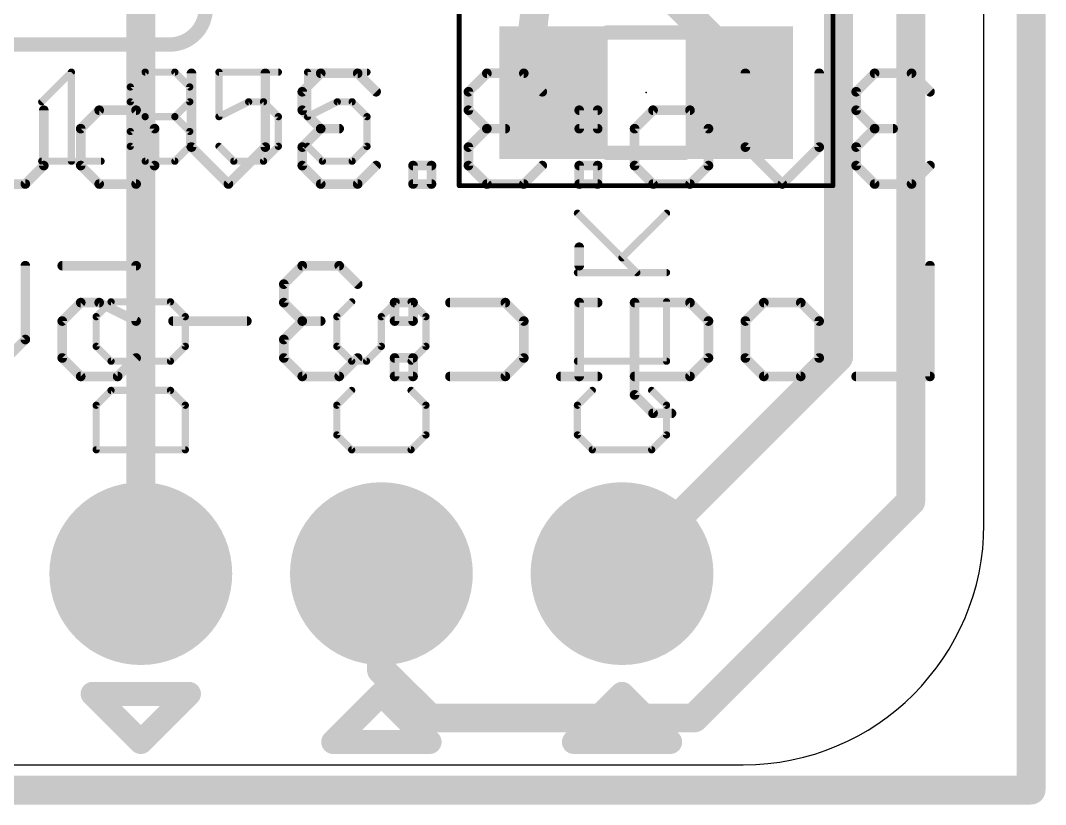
# Model space of a CAD drawing. Extents: x -0.4 to 21, y -0.4 to 20.5.
# Drawn here: x 10.16 to 20.98, y -0.41 to 7.87 of the extents above; entities that cross this region are included whole.
import ezdxf

# ---------------------------------------------------------------- set-up
doc = ezdxf.new("R2010")
doc.units = 0
for name, color, linetype in [('1', 12, 'CONTINUOUS'), ('17', 110, 'CONTINUOUS'), ('20', 53, 'CONTINUOUS'), ('21', 40, 'CONTINUOUS'), ('22', 6, 'CONTINUOUS'), ('23', 53, 'CONTINUOUS'), ('39', 12, 'CONTINUOUS'), ('51', 253, 'CONTINUOUS')]:
    doc.layers.add(name, color=color, linetype=linetype)

# ---------------------------------------------------------------- blocks, each defined once
blk = doc.blocks.new('RECT')
blk.add_solid([(-0.5, -0.5), (0.5, -0.5), (-0.5, 0.5), (0.5, 0.5)])
blk = doc.blocks.new('ROUNDP')
at = {"const_width": 0.5}
blk.add_lwpolyline([(0, -0.25, 1), (0, 0.25, 1), (0, -0.25)], format="xyb", dxfattribs=at)

msp = doc.modelspace()

# ---------------------------------------------------------------- linework, layer by layer
at = {"layer": '1', "const_width": 0.3048}
for points in [[(20.828, -0.254), (20.828, 20.32)], [(19.558, 2.794), (19.558, 11.176)], [(11.43, 2.032), (11.43, 9.906)], [(18.796, 4.318), (18.796, 9.144)], [(15.494, 7.112), (15.621, 8.255)], [(17.018, 8.128), (17.78, 7.366)], [(17.78, 7.366), (17.764, 7.112)], [(15.764, 7.112), (15.494, 7.112)], [(16.51, 2.032), (18.796, 4.318)], [(17.272, 0.508), (19.558, 2.794)], [(13.97, 2.032), (13.97, 1.016)], [(13.97, 1.016), (14.478, 0.508)], [(14.478, 0.508), (17.272, 0.508)], [(-0.254, -0.254), (20.828, -0.254)]]:
    msp.add_lwpolyline(points, dxfattribs=at)
at = {"layer": '1', "const_width": 0.1524}
for points in [[(17.856, 7.3612, 1), (17.704, 7.3708)], [(17.7261, 7.3121, 1), (17.8339, 7.4199)], [(15.494, 7.1882, 1), (15.494, 7.0358)], [(15.764, 7.0358, 1), (15.764, 7.1882)], [(15.4183, 7.1204, 1), (15.5697, 7.1036)], [(17.688, 7.1168, 1), (17.84, 7.1072)], [(18.8499, 4.2641, 1), (18.7421, 4.3719)], [(18.7198, 4.318, 1), (18.8722, 4.318)], [(19.6119, 2.7401, 1), (19.5041, 2.8479)], [(19.4818, 2.794, 1), (19.6342, 2.794)], [(14.0462, 2.032, 1), (13.8938, 2.032)], [(11.3538, 2.032, 1), (11.5062, 2.032)], [(16.4561, 2.0859, 1), (16.5639, 1.9781)], [(14.0239, 1.0699, 1), (13.9161, 0.9621)], [(13.8938, 1.016, 1), (14.0462, 1.016)], [(14.478, 0.5842, 1), (14.478, 0.4318)], [(17.272, 0.4318, 1), (17.272, 0.5842)], [(14.4241, 0.4541, 1), (14.5319, 0.5619)], [(17.2181, 0.5619, 1), (17.3259, 0.4541)], [(20.828, -0.3302, 1), (20.828, -0.1778)], [(20.7518, -0.254, 1), (20.9042, -0.254)]]:
    msp.add_lwpolyline(points, format="xyb", dxfattribs=at)
at = {"layer": '20'}
for p, q in [((20.3304, 2.5526), (20.3304, 17.7928)), ((2.545, 0.0126), (17.7904, 0.0126))]:
    msp.add_line(p, q, dxfattribs=at)
msp.add_arc((17.7904, 2.5526), 2.54, 270, 0, dxfattribs=at)
at = {"layer": '21'}
for points, const_width in [([(11.7348, 7.62, 0.4142), (12.1158, 8.001)], 0.1524), ([(11.7348, 7.6581, 1), (11.7348, 7.5819)], 0.0762), ([(11.7348, 7.5819, 1), (11.7348, 7.6581)], 0.0762), ([(10.7168, 7.3287, 1), (10.6787, 7.3287)], 0.0381), ([(10.7112, 7.3152, 1), (10.6842, 7.3422)], 0.0381), ([(11.4765, 7.3478, 1), (11.4765, 7.3097)], 0.0381), ([(11.4899, 7.3152, 1), (11.463, 7.3422)], 0.0381), ([(11.8035, 7.3422, 1), (11.7765, 7.3152)], 0.0381), ([(11.79, 7.3097, 1), (11.79, 7.3478)], 0.0381), ([(12.2552, 7.3478, 1), (12.2552, 7.3097)], 0.0381), ([(12.2743, 7.3287, 1), (12.2362, 7.3287)], 0.0381), ([(12.8823, 7.3097, 1), (12.8823, 7.3478)], 0.0381), ([(13.1907, 7.3478, 1), (13.1907, 7.3097)], 0.0381), ([(13.2098, 7.3287, 1), (13.1717, 7.3287)], 0.0381), ([(13.8178, 7.3097, 1), (13.8178, 7.3478)], 0.0381), ([(11.3387, 7.1719, 1), (11.3006, 7.1719)], 0.0381), ([(11.3062, 7.1854, 1), (11.3332, 7.1585)], 0.0381), ([(11.9658, 7.1719, 1), (11.9277, 7.1719)], 0.0381), ([(11.9333, 7.1585, 1), (11.9602, 7.1854)], 0.0381), ([(10.3707, 7.0286, 1), (10.3976, 7.0017)], 0.0381), ([(11.3006, 7.0152, 1), (11.3387, 7.0152)], 0.0381), ([(11.3332, 7.0286, 1), (11.3062, 7.0017)], 0.0381), ([(11.9277, 7.0152, 1), (11.9658, 7.0152)], 0.0381), ([(11.9602, 7.0017, 1), (11.9333, 7.0286)], 0.0381), ([(12.5687, 7.0342, 1), (12.5687, 6.9961)], 0.0381), ([(12.5773, 6.9981, 1), (12.5602, 7.0322)], 0.0381), ([(12.739, 7.0286, 1), (12.712, 7.0017)], 0.0381), ([(12.7255, 6.9961, 1), (12.7255, 7.0342)], 0.0381), ([(13.5043, 7.0342, 1), (13.5043, 6.9961)], 0.0381), ([(13.5128, 6.9981, 1), (13.4957, 7.0322)], 0.0381), ([(13.6745, 7.0286, 1), (13.6476, 7.0017)], 0.0381), ([(13.661, 6.9961, 1), (13.661, 7.0342)], 0.0381), ([(11.4765, 6.8775, 1), (11.4765, 6.8394)], 0.0381), ([(11.4899, 6.8449, 1), (11.463, 6.8719)], 0.0381), ([(11.463, 6.8449, 1), (11.4899, 6.8719)], 0.0381), ([(11.8035, 6.8719, 1), (11.7765, 6.8449)], 0.0381), ([(11.7765, 6.8719, 1), (11.8035, 6.8449)], 0.0381), ([(11.79, 6.8394, 1), (11.79, 6.8775)], 0.0381), ([(12.2467, 6.8754, 1), (12.2637, 6.8414)], 0.0381), ([(12.2362, 6.8584, 1), (12.2743, 6.8584)], 0.0381), ([(12.9013, 6.8584, 1), (12.8632, 6.8584)], 0.0381), ([(12.8688, 6.8449, 1), (12.8958, 6.8719)], 0.0381), ([(13.1717, 6.8584, 1), (13.2098, 6.8584)], 0.0381), ([(13.1822, 6.8754, 1), (13.1993, 6.8414)], 0.0381), ([(13.8369, 6.8584, 1), (13.7988, 6.8584)], 0.0381), ([(13.8043, 6.8449, 1), (13.8313, 6.8719)], 0.0381), ([(11.3387, 6.7016, 1), (11.3006, 6.7016)], 0.0381), ([(11.3062, 6.7151, 1), (11.3332, 6.6882)], 0.0381), ([(11.9658, 6.7016, 1), (11.9277, 6.7016)], 0.0381), ([(11.9333, 6.6882, 1), (11.9602, 6.7151)], 0.0381), ([(11.3006, 6.5449, 1), (11.3387, 6.5449)], 0.0381), ([(11.3332, 6.5583, 1), (11.3062, 6.5314)], 0.0381), ([(11.9277, 6.5449, 1), (11.9658, 6.5449)], 0.0381), ([(11.9602, 6.5314, 1), (11.9333, 6.5583)], 0.0381), ([(12.2687, 6.5583, 1), (12.2417, 6.5314)], 0.0381), ([(12.8632, 6.5449, 1), (12.9013, 6.5449)], 0.0381), ([(12.8958, 6.5314, 1), (12.8688, 6.5583)], 0.0381), ([(13.2042, 6.5583, 1), (13.1773, 6.5314)], 0.0381), ([(13.7988, 6.5449, 1), (13.8369, 6.5449)], 0.0381), ([(13.8313, 6.5314, 1), (13.8043, 6.5583)], 0.0381), ([(10.3842, 6.4072, 1), (10.3842, 6.3691)], 0.0381), ([(10.6787, 6.3881, 1), (10.7168, 6.3881)], 0.0381), ([(11.0112, 6.3691, 1), (11.0112, 6.4072)], 0.0381), ([(11.4765, 6.4072, 1), (11.4765, 6.3691)], 0.0381), ([(11.463, 6.3746, 1), (11.4899, 6.4016)], 0.0381), ([(11.7765, 6.4016, 1), (11.8035, 6.3746)], 0.0381), ([(11.79, 6.3691, 1), (11.79, 6.4072)], 0.0381), ([(12.412, 6.4072, 1), (12.412, 6.3691)], 0.0381), ([(12.3985, 6.3746, 1), (12.4254, 6.4016)], 0.0381), ([(12.712, 6.4016, 1), (12.739, 6.3746)], 0.0381), ([(12.7255, 6.3691, 1), (12.7255, 6.4072)], 0.0381), ([(13.3475, 6.4072, 1), (13.3475, 6.3691)], 0.0381), ([(13.334, 6.3746, 1), (13.361, 6.4016)], 0.0381), ([(13.6476, 6.4016, 1), (13.6745, 6.3746)], 0.0381), ([(13.661, 6.3691, 1), (13.661, 6.4072)], 0.0381), ([(16.0528, 5.8517, 1), (16.0258, 5.8247)], 0.0381), ([(16.9934, 5.8247, 1), (16.9664, 5.8517)], 0.0381), ([(16.4961, 5.3814, 1), (16.5231, 5.3544)], 0.0381), ([(16.0393, 5.2302, 1), (16.0393, 5.1921)], 0.0381), ([(16.6529, 5.1977, 1), (16.6798, 5.2246)], 0.0381), ([(16.9799, 5.1921, 1), (16.9799, 5.2302)], 0.0381), ([(11.1161, 4.9217, 1), (11.1161, 4.8836)], 0.0381), ([(11.1295, 4.8892, 1), (11.1026, 4.9162)], 0.0381), ([(11.7566, 4.9162, 1), (11.7297, 4.8892)], 0.0381), ([(11.7431, 4.8836, 1), (11.7431, 4.9217)], 0.0381), ([(13.6695, 4.8892, 1), (13.6426, 4.9162)], 0.0381), ([(14.1264, 4.9217, 1), (14.1264, 4.8836)], 0.0381), ([(14.1398, 4.8892, 1), (14.1129, 4.9162)], 0.0381), ([(14.2966, 4.9162, 1), (14.2697, 4.8892)], 0.0381), ([(14.2831, 4.8836, 1), (14.2831, 4.9217)], 0.0381), ([(16.999, 4.9027, 1), (16.9609, 4.9027)], 0.0381), ([(10.9783, 4.7459, 1), (10.9402, 4.7459)], 0.0381), ([(10.9458, 4.7594, 1), (10.9728, 4.7324)], 0.0381), ([(11.919, 4.7459, 1), (11.8809, 4.7459)], 0.0381), ([(11.8864, 4.7324, 1), (11.9134, 4.7594)], 0.0381), ([(13.5183, 4.7459, 1), (13.4802, 4.7459)], 0.0381), ([(13.4858, 4.7594, 1), (13.5128, 4.7324)], 0.0381), ([(13.9886, 4.7459, 1), (13.9505, 4.7459)], 0.0381), ([(13.9561, 4.7594, 1), (13.9831, 4.7324)], 0.0381), ([(14.459, 4.7459, 1), (14.4209, 4.7459)], 0.0381), ([(14.4264, 4.7324, 1), (14.4534, 4.7594)], 0.0381), ([(10.9728, 4.4459, 1), (10.9458, 4.4189)], 0.0381), ([(10.9402, 4.4324, 1), (10.9783, 4.4324)], 0.0381), ([(11.8809, 4.4324, 1), (11.919, 4.4324)], 0.0381), ([(11.9134, 4.4189, 1), (11.8864, 4.4459)], 0.0381), ([(13.4802, 4.4324, 1), (13.5183, 4.4324)], 0.0381), ([(13.5128, 4.4459, 1), (13.4858, 4.4189)], 0.0381), ([(13.9505, 4.4324, 1), (13.9886, 4.4324)], 0.0381), ([(13.9831, 4.4189, 1), (13.9561, 4.4459)], 0.0381), ([(14.4209, 4.4324, 1), (14.459, 4.4324)], 0.0381), ([(14.4534, 4.4189, 1), (14.4264, 4.4459)], 0.0381), ([(11.1161, 4.2947, 1), (11.1161, 4.2566)], 0.0381), ([(11.1026, 4.2621, 1), (11.1295, 4.2891)], 0.0381), ([(11.7297, 4.2891, 1), (11.7566, 4.2621)], 0.0381), ([(11.7431, 4.2566, 1), (11.7431, 4.2947)], 0.0381), ([(13.6561, 4.2947, 1), (13.6561, 4.2566)], 0.0381), ([(13.6426, 4.2621, 1), (13.6695, 4.2891)], 0.0381), ([(13.7994, 4.2891, 1), (13.8263, 4.2621)], 0.0381), ([(13.8128, 4.2566, 1), (13.8128, 4.2947)], 0.0381), ([(14.2697, 4.2891, 1), (14.2966, 4.2621)], 0.0381), ([(16.0393, 4.2947, 1), (16.0393, 4.2566)], 0.0381), ([(16.9609, 4.2756, 1), (16.999, 4.2756)], 0.0381), ([(16.9799, 4.2566, 1), (16.9799, 4.2947)], 0.0381), ([(11.1161, 3.9862, 1), (11.1161, 3.9481)], 0.0381), ([(11.1295, 3.9537, 1), (11.1026, 3.9806)], 0.0381), ([(11.7566, 3.9806, 1), (11.7297, 3.9537)], 0.0381), ([(11.7431, 3.9481, 1), (11.7431, 3.9862)], 0.0381), ([(13.6695, 3.9537, 1), (13.6426, 3.9806)], 0.0381), ([(14.2966, 3.9806, 1), (14.2697, 3.9537)], 0.0381), ([(16.2095, 3.9537, 1), (16.1826, 3.9806)], 0.0381), ([(16.8366, 3.9806, 1), (16.8097, 3.9537)], 0.0381), ([(10.9783, 3.8104, 1), (10.9402, 3.8104)], 0.0381), ([(10.9458, 3.8239, 1), (10.9728, 3.7969)], 0.0381), ([(11.919, 3.8104, 1), (11.8809, 3.8104)], 0.0381), ([(11.8864, 3.7969, 1), (11.9134, 3.8239)], 0.0381), ([(13.5183, 3.8104, 1), (13.4802, 3.8104)], 0.0381), ([(13.4858, 3.8239, 1), (13.5128, 3.7969)], 0.0381), ([(14.459, 3.8104, 1), (14.4209, 3.8104)], 0.0381), ([(14.4264, 3.7969, 1), (14.4534, 3.8239)], 0.0381), ([(16.0583, 3.8104, 1), (16.0202, 3.8104)], 0.0381), ([(16.0258, 3.8239, 1), (16.0528, 3.7969)], 0.0381), ([(16.999, 3.8104, 1), (16.9609, 3.8104)], 0.0381), ([(16.9664, 3.7969, 1), (16.9934, 3.8239)], 0.0381), ([(13.4802, 3.4969, 1), (13.5183, 3.4969)], 0.0381), ([(13.5128, 3.5103, 1), (13.4858, 3.4834)], 0.0381), ([(14.4209, 3.4969, 1), (14.459, 3.4969)], 0.0381), ([(14.4534, 3.4834, 1), (14.4264, 3.5103)], 0.0381), ([(16.0202, 3.4969, 1), (16.0583, 3.4969)], 0.0381), ([(16.0528, 3.5103, 1), (16.0258, 3.4834)], 0.0381), ([(16.9609, 3.4969, 1), (16.999, 3.4969)], 0.0381), ([(16.9934, 3.4834, 1), (16.9664, 3.5103)], 0.0381), ([(10.9593, 3.3592, 1), (10.9593, 3.3211)], 0.0381), ([(10.9402, 3.3401, 1), (10.9783, 3.3401)], 0.0381), ([(11.8809, 3.3401, 1), (11.919, 3.3401)], 0.0381), ([(11.8999, 3.3211, 1), (11.8999, 3.3592)], 0.0381), ([(13.6561, 3.3592, 1), (13.6561, 3.3211)], 0.0381), ([(13.6426, 3.3266, 1), (13.6695, 3.3536)], 0.0381), ([(14.2697, 3.3536, 1), (14.2966, 3.3266)], 0.0381), ([(14.2831, 3.3211, 1), (14.2831, 3.3592)], 0.0381), ([(16.1961, 3.3592, 1), (16.1961, 3.3211)], 0.0381), ([(16.1826, 3.3266, 1), (16.2095, 3.3536)], 0.0381), ([(16.8097, 3.3536, 1), (16.8366, 3.3266)], 0.0381), ([(16.8231, 3.3211, 1), (16.8231, 3.3592)], 0.0381), ([(10.9669, 0.8069, 1), (10.8771, 0.7171)], 0.127), ([(10.922, 0.8255, 1), (10.922, 0.6985)], 0.127), ([(11.9829, 0.7171, 1), (11.8931, 0.8069)], 0.127), ([(11.938, 0.6985, 1), (11.938, 0.8255)], 0.127), ([(14.0149, 0.8069, 1), (13.9251, 0.7171)], 0.127), ([(14.0149, 0.7171, 1), (13.9251, 0.8069)], 0.127), ([(16.5549, 0.8069, 1), (16.4651, 0.7171)], 0.127), ([(16.5549, 0.7171, 1), (16.4651, 0.8069)], 0.127), ([(11.3851, 0.2989, 1), (11.4749, 0.2091)], 0.127), ([(11.3851, 0.2091, 1), (11.4749, 0.2989)], 0.127), ([(13.462, 0.3175, 1), (13.462, 0.1905)], 0.127), ([(13.4171, 0.2989, 1), (13.5069, 0.2091)], 0.127), ([(14.4331, 0.2091, 1), (14.5229, 0.2989)], 0.127), ([(14.478, 0.1905, 1), (14.478, 0.3175)], 0.127), ([(16.002, 0.3175, 1), (16.002, 0.1905)], 0.127), ([(15.9571, 0.2989, 1), (16.0469, 0.2091)], 0.127), ([(16.9731, 0.2091, 1), (17.0629, 0.2989)], 0.127), ([(17.018, 0.1905, 1), (17.018, 0.3175)], 0.127)]:
    msp.add_lwpolyline(points, format="xyb", dxfattribs=dict(at, const_width=const_width))
for points, const_width in [([(8.5852, 7.62), (11.7348, 7.62)], 0.1524), ([(10.3842, 7.0152), (10.6977, 7.3287)], 0.0762), ([(10.6977, 7.3287), (10.6977, 6.3881)], 0.0762), ([(11.3197, 7.1719), (11.4765, 7.3287)], 0.0762), ([(11.4765, 7.3287), (11.79, 7.3287)], 0.0762), ([(11.79, 7.3287), (11.9468, 7.1719)], 0.0762), ([(12.8823, 7.3287), (12.2552, 7.3287)], 0.0762), ([(12.2552, 7.3287), (12.2552, 6.8584)], 0.0762), ([(13.8178, 7.3287), (13.1907, 7.3287)], 0.0762), ([(13.1907, 7.3287), (13.1907, 6.8584)], 0.0762), ([(11.3197, 7.0152), (11.3197, 7.1719)], 0.0762), ([(11.9468, 7.1719), (11.9468, 7.0152)], 0.0762), ([(11.4765, 6.8584), (11.3197, 7.0152)], 0.0762), ([(11.9468, 7.0152), (11.79, 6.8584)], 0.0762), ([(12.2552, 6.8584), (12.5687, 7.0152)], 0.0762), ([(12.5687, 7.0152), (12.7255, 7.0152)], 0.0762), ([(12.7255, 7.0152), (12.8823, 6.8584)], 0.0762), ([(13.1907, 6.8584), (13.5043, 7.0152)], 0.0762), ([(13.5043, 7.0152), (13.661, 7.0152)], 0.0762), ([(13.661, 7.0152), (13.8178, 6.8584)], 0.0762), ([(11.3197, 6.7016), (11.4765, 6.8584)], 0.0762), ([(11.4765, 6.8584), (11.79, 6.8584)], 0.0762), ([(11.79, 6.8584), (11.9468, 6.7016)], 0.0762), ([(12.8823, 6.8584), (12.8823, 6.5449)], 0.0762), ([(13.8178, 6.8584), (13.8178, 6.5449)], 0.0762), ([(11.3197, 6.5449), (11.3197, 6.7016)], 0.0762), ([(11.9468, 6.7016), (11.9468, 6.5449)], 0.0762), ([(11.4765, 6.3881), (11.3197, 6.5449)], 0.0762), ([(11.9468, 6.5449), (11.79, 6.3881)], 0.0762), ([(12.412, 6.3881), (12.2552, 6.5449)], 0.0762), ([(12.8823, 6.5449), (12.7255, 6.3881)], 0.0762), ([(13.3475, 6.3881), (13.1907, 6.5449)], 0.0762), ([(13.8178, 6.5449), (13.661, 6.3881)], 0.0762), ([(10.3842, 6.3881), (11.0112, 6.3881)], 0.0762), ([(11.79, 6.3881), (11.4765, 6.3881)], 0.0762), ([(12.7255, 6.3881), (12.412, 6.3881)], 0.0762), ([(13.661, 6.3881), (13.3475, 6.3881)], 0.0762), ([(16.6664, 5.2111), (16.0393, 5.8382)], 0.0762), ([(16.5096, 5.3679), (16.9799, 5.8382)], 0.0762), ([(16.0393, 5.2111), (16.9799, 5.2111)], 0.0762), ([(11.1161, 4.9027), (10.9593, 4.7459)], 0.0762), ([(11.7431, 4.9027), (11.1161, 4.9027)], 0.0762), ([(11.8999, 4.7459), (11.7431, 4.9027)], 0.0762), ([(13.6561, 4.9027), (13.4993, 4.7459)], 0.0762), ([(13.9696, 4.7459), (14.1264, 4.9027)], 0.0762), ([(14.1264, 4.9027), (14.2831, 4.9027)], 0.0762), ([(14.2831, 4.9027), (14.4399, 4.7459)], 0.0762), ([(16.9799, 4.2756), (16.9799, 4.9027)], 0.0762), ([(10.9593, 4.7459), (10.9593, 4.4324)], 0.0762), ([(11.8999, 4.4324), (11.8999, 4.7459)], 0.0762), ([(13.4993, 4.7459), (13.4993, 4.4324)], 0.0762), ([(13.9696, 4.4324), (13.9696, 4.7459)], 0.0762), ([(14.4399, 4.7459), (14.4399, 4.4324)], 0.0762), ([(10.9593, 4.4324), (11.1161, 4.2756)], 0.0762), ([(11.7431, 4.2756), (11.8999, 4.4324)], 0.0762), ([(13.4993, 4.4324), (13.6561, 4.2756)], 0.0762), ([(13.8128, 4.2756), (13.9696, 4.4324)], 0.0762), ([(14.4399, 4.4324), (14.2831, 4.2756)], 0.0762), ([(11.1161, 4.2756), (11.7431, 4.2756)], 0.0762), ([(13.6561, 4.2756), (13.8128, 4.2756)], 0.0762), ([(16.0393, 4.2756), (16.9799, 4.2756)], 0.0762), ([(11.1161, 3.9672), (10.9593, 3.8104)], 0.0762), ([(11.7431, 3.9672), (11.1161, 3.9672)], 0.0762), ([(11.8999, 3.8104), (11.7431, 3.9672)], 0.0762), ([(13.6561, 3.9672), (13.4993, 3.8104)], 0.0762), ([(14.4399, 3.8104), (14.2831, 3.9672)], 0.0762), ([(16.1961, 3.9672), (16.0393, 3.8104)], 0.0762), ([(16.9799, 3.8104), (16.8231, 3.9672)], 0.0762), ([(10.9593, 3.8104), (10.9593, 3.3401)], 0.0762), ([(11.8999, 3.3401), (11.8999, 3.8104)], 0.0762), ([(13.4993, 3.8104), (13.4993, 3.4969)], 0.0762), ([(14.4399, 3.4969), (14.4399, 3.8104)], 0.0762), ([(16.0393, 3.8104), (16.0393, 3.4969)], 0.0762), ([(16.9799, 3.4969), (16.9799, 3.8104)], 0.0762), ([(13.4993, 3.4969), (13.6561, 3.3401)], 0.0762), ([(14.2831, 3.3401), (14.4399, 3.4969)], 0.0762), ([(16.0393, 3.4969), (16.1961, 3.3401)], 0.0762), ([(16.8231, 3.3401), (16.9799, 3.4969)], 0.0762), ([(10.9593, 3.3401), (11.8999, 3.3401)], 0.0762), ([(13.6561, 3.3401), (14.2831, 3.3401)], 0.0762), ([(16.1961, 3.3401), (16.8231, 3.3401)], 0.0762), ([(10.922, 0.762), (11.43, 0.254)], 0.254), ([(11.938, 0.762), (10.922, 0.762)], 0.254), ([(11.43, 0.254), (11.938, 0.762)], 0.254), ([(13.97, 0.762), (13.462, 0.254)], 0.254), ([(14.478, 0.254), (13.97, 0.762)], 0.254), ([(16.51, 0.762), (16.002, 0.254)], 0.254), ([(17.018, 0.254), (16.51, 0.762)], 0.254), ([(13.462, 0.254), (14.478, 0.254)], 0.254), ([(16.002, 0.254), (17.018, 0.254)], 0.254)]:
    msp.add_lwpolyline(points, dxfattribs=dict(at, const_width=const_width))
at = {"layer": '22', "const_width": 0.1016}
for points in [[(11.9652, 6.5366), (11.9652, 7.3162)], [(12.7448, 7.3162), (12.7448, 6.5366)], [(13.3295, 7.3162), (13.1346, 7.1213)], [(13.7193, 7.3162), (13.3295, 7.3162)], [(13.9142, 7.1213), (13.7193, 7.3162)], [(15.0836, 7.3162), (14.8887, 7.1213)], [(15.4734, 7.3162), (15.0836, 7.3162)], [(15.6683, 7.1213), (15.4734, 7.3162)], [(17.8122, 6.5366), (17.8122, 7.3162)], [(18.5918, 7.3162), (18.5918, 6.5366)], [(19.1765, 7.3162), (18.9816, 7.1213)], [(19.5663, 7.3162), (19.1765, 7.3162)], [(19.7612, 7.1213), (19.5663, 7.3162)], [(13.1346, 7.1213), (13.1346, 6.9264)], [(14.8887, 7.1213), (14.8887, 6.9264)], [(18.9816, 7.1213), (18.9816, 6.9264)], [(10.406, 6.9264), (10.406, 6.3417)], [(10.7958, 6.7315), (10.9907, 6.9264)], [(10.9907, 6.9264), (11.3805, 6.9264)], [(11.3805, 6.9264), (11.5754, 6.7315)], [(13.1346, 6.9264), (13.3295, 6.7315)], [(14.8887, 6.9264), (15.0836, 6.7315)], [(16.253, 6.9264), (16.0581, 6.9264)], [(16.0581, 6.9264), (16.0581, 6.7315)], [(16.253, 6.7315), (16.253, 6.9264)], [(16.6428, 6.7315), (16.8377, 6.9264)], [(16.8377, 6.9264), (17.2275, 6.9264)], [(17.2275, 6.9264), (17.4224, 6.7315)], [(18.9816, 6.9264), (19.1765, 6.7315)], [(10.7958, 6.3417), (10.7958, 6.7315)], [(11.5754, 6.7315), (11.5754, 6.3417)], [(13.3295, 6.7315), (13.1346, 6.5366)], [(13.3295, 6.7315), (13.5244, 6.7315)], [(15.0836, 6.7315), (14.8887, 6.5366)], [(15.0836, 6.7315), (15.2785, 6.7315)], [(16.0581, 6.7315), (16.253, 6.7315)], [(16.6428, 6.3417), (16.6428, 6.7315)], [(17.4224, 6.7315), (17.4224, 6.3417)], [(19.1765, 6.7315), (18.9816, 6.5366)], [(19.1765, 6.7315), (19.3714, 6.7315)], [(12.355, 6.1468), (11.9652, 6.5366)], [(12.7448, 6.5366), (12.355, 6.1468)], [(13.1346, 6.5366), (13.1346, 6.3417)], [(14.8887, 6.5366), (14.8887, 6.3417)], [(18.202, 6.1468), (17.8122, 6.5366)], [(18.5918, 6.5366), (18.202, 6.1468)], [(18.9816, 6.5366), (18.9816, 6.3417)], [(10.406, 6.3417), (10.2111, 6.1468)], [(10.9907, 6.1468), (10.7958, 6.3417)], [(11.5754, 6.3417), (11.3805, 6.1468)], [(13.1346, 6.3417), (13.3295, 6.1468)], [(13.7193, 6.1468), (13.9142, 6.3417)], [(14.4989, 6.3417), (14.304, 6.3417)], [(14.304, 6.3417), (14.304, 6.1468)], [(14.4989, 6.1468), (14.4989, 6.3417)], [(14.8887, 6.3417), (15.0836, 6.1468)], [(15.4734, 6.1468), (15.6683, 6.3417)], [(16.253, 6.3417), (16.0581, 6.3417)], [(16.0581, 6.3417), (16.0581, 6.1468)], [(16.253, 6.1468), (16.253, 6.3417)], [(16.8377, 6.1468), (16.6428, 6.3417)], [(17.4224, 6.3417), (17.2275, 6.1468)], [(18.9816, 6.3417), (19.1765, 6.1468)], [(19.5663, 6.1468), (19.7612, 6.3417)], [(10.2111, 6.1468), (9.6264, 6.1468)], [(11.3805, 6.1468), (10.9907, 6.1468)], [(13.3295, 6.1468), (13.7193, 6.1468)], [(14.304, 6.1468), (14.4989, 6.1468)], [(15.0836, 6.1468), (15.4734, 6.1468)], [(16.0581, 6.1468), (16.253, 6.1468)], [(17.2275, 6.1468), (16.8377, 6.1468)], [(19.1765, 6.1468), (19.5663, 6.1468)], [(16.0581, 5.4791), (16.0581, 5.2842)], [(10.2111, 5.2842), (10.2111, 4.5046)], [(10.6009, 5.2842), (11.3805, 5.2842)], [(11.3805, 5.2842), (11.3805, 4.6995)], [(13.1346, 5.2842), (12.9397, 5.0893)], [(13.5244, 5.2842), (13.1346, 5.2842)], [(13.7193, 5.0893), (13.5244, 5.2842)], [(19.7612, 5.2842), (19.7612, 4.1148)], [(12.9397, 5.0893), (12.9397, 4.8944)], [(10.7958, 4.8944), (10.6009, 4.6995)], [(10.9907, 4.8944), (10.7958, 4.8944)], [(11.3805, 4.6995), (10.9907, 4.8944)], [(12.9397, 4.8944), (13.1346, 4.6995)], [(14.304, 4.8944), (14.1091, 4.8944)], [(14.1091, 4.8944), (14.1091, 4.6995)], [(14.304, 4.6995), (14.304, 4.8944)], [(14.6938, 4.8944), (15.2785, 4.8944)], [(15.2785, 4.8944), (15.4734, 4.6995)], [(16.253, 4.8944), (16.0581, 4.8944)], [(16.0581, 4.8944), (16.0581, 4.1148)], [(16.6428, 3.9199), (16.6428, 4.8944)], [(16.6428, 4.8944), (17.2275, 4.8944)], [(17.2275, 4.8944), (17.4224, 4.6995)], [(17.8122, 4.6995), (18.0071, 4.8944)], [(18.0071, 4.8944), (18.3969, 4.8944)], [(18.3969, 4.8944), (18.5918, 4.6995)], [(10.6009, 4.6995), (10.6009, 4.3097)], [(12.5499, 4.6995), (11.7703, 4.6995)], [(13.1346, 4.6995), (12.9397, 4.5046)], [(13.1346, 4.6995), (13.3295, 4.6995)], [(14.1091, 4.6995), (14.304, 4.6995)], [(15.4734, 4.6995), (15.4734, 4.3097)], [(17.4224, 4.6995), (17.4224, 4.3097)], [(17.8122, 4.3097), (17.8122, 4.6995)], [(18.5918, 4.6995), (18.5918, 4.3097)], [(10.2111, 4.5046), (9.8213, 4.1148)], [(12.9397, 4.5046), (12.9397, 4.3097)], [(10.6009, 4.3097), (10.7958, 4.1148)], [(11.1856, 4.1148), (11.3805, 4.3097)], [(12.9397, 4.3097), (13.1346, 4.1148)], [(13.5244, 4.1148), (13.7193, 4.3097)], [(14.304, 4.3097), (14.1091, 4.3097)], [(14.1091, 4.3097), (14.1091, 4.1148)], [(14.304, 4.1148), (14.304, 4.3097)], [(15.4734, 4.3097), (15.2785, 4.1148)], [(17.4224, 4.3097), (17.2275, 4.1148)], [(18.0071, 4.1148), (17.8122, 4.3097)], [(18.5918, 4.3097), (18.3969, 4.1148)], [(10.7958, 4.1148), (11.1856, 4.1148)], [(13.1346, 4.1148), (13.5244, 4.1148)], [(14.1091, 4.1148), (14.304, 4.1148)], [(15.2785, 4.1148), (14.6938, 4.1148)], [(16.253, 4.1148), (15.8632, 4.1148)], [(17.2275, 4.1148), (16.6428, 4.1148)], [(18.3969, 4.1148), (18.0071, 4.1148)], [(19.7612, 4.1148), (18.9816, 4.1148)], [(16.8377, 3.725), (16.6428, 3.9199)], [(17.0326, 3.725), (16.8377, 3.725)]]:
    msp.add_lwpolyline(points, dxfattribs=at)
at = {"layer": '22', "const_width": 0.0508}
for points in [[(11.9906, 7.3162, 1), (11.9398, 7.3162)], [(12.7702, 7.3162, 1), (12.7194, 7.3162)], [(13.3295, 7.3416, 1), (13.3295, 7.2908)], [(13.3475, 7.2982, 1), (13.3116, 7.3342)], [(13.7373, 7.3342, 1), (13.7014, 7.2982)], [(13.7193, 7.2908, 1), (13.7193, 7.3416)], [(15.0836, 7.3416, 1), (15.0836, 7.2908)], [(15.1016, 7.2982, 1), (15.0657, 7.3342)], [(15.4914, 7.3342, 1), (15.4555, 7.2982)], [(15.4734, 7.2908, 1), (15.4734, 7.3416)], [(17.8376, 7.3162, 1), (17.7868, 7.3162)], [(18.6172, 7.3162, 1), (18.5664, 7.3162)], [(19.1765, 7.3416, 1), (19.1765, 7.2908)], [(19.1945, 7.2982, 1), (19.1585, 7.3342)], [(19.5843, 7.3342, 1), (19.5483, 7.2982)], [(19.5663, 7.2908, 1), (19.5663, 7.3416)], [(13.16, 7.1213, 1), (13.1092, 7.1213)], [(13.1167, 7.1393, 1), (13.1526, 7.1033)], [(13.8963, 7.1033, 1), (13.9322, 7.1393)], [(14.9141, 7.1213, 1), (14.8633, 7.1213)], [(14.8708, 7.1393, 1), (14.9067, 7.1033)], [(15.6504, 7.1033, 1), (15.6863, 7.1393)], [(18.9636, 7.1393, 1), (18.9996, 7.1033)], [(19.007, 7.1213, 1), (18.9562, 7.1213)], [(19.7432, 7.1033, 1), (19.7792, 7.1393)], [(10.4314, 6.9264, 1), (10.3806, 6.9264)], [(10.9907, 6.9518, 1), (10.9907, 6.901)], [(11.0087, 6.9084, 1), (10.9728, 6.9444)], [(11.3985, 6.9444, 1), (11.3626, 6.9084)], [(11.3805, 6.901, 1), (11.3805, 6.9518)], [(13.1526, 6.9444, 1), (13.1167, 6.9084)], [(13.1092, 6.9264, 1), (13.16, 6.9264)], [(14.9067, 6.9444, 1), (14.8708, 6.9084)], [(14.8633, 6.9264, 1), (14.9141, 6.9264)], [(16.0581, 6.9518, 1), (16.0581, 6.901)], [(16.0835, 6.9264, 1), (16.0327, 6.9264)], [(16.2784, 6.9264, 1), (16.2276, 6.9264)], [(16.253, 6.901, 1), (16.253, 6.9518)], [(16.8377, 6.9518, 1), (16.8377, 6.901)], [(16.8557, 6.9084, 1), (16.8197, 6.9444)], [(17.2455, 6.9444, 1), (17.2095, 6.9084)], [(17.2275, 6.901, 1), (17.2275, 6.9518)], [(18.9996, 6.9444, 1), (18.9636, 6.9084)], [(18.9562, 6.9264, 1), (19.007, 6.9264)], [(10.8212, 6.7315, 1), (10.7704, 6.7315)], [(10.7779, 6.7495, 1), (10.8138, 6.7135)], [(11.6008, 6.7315, 1), (11.55, 6.7315)], [(11.5575, 6.7135, 1), (11.5934, 6.7495)], [(13.3295, 6.7569, 1), (13.3295, 6.7061)], [(13.3475, 6.7135, 1), (13.3116, 6.7495)], [(13.3116, 6.7135, 1), (13.3475, 6.7495)], [(13.5244, 6.7061, 1), (13.5244, 6.7569)], [(15.0836, 6.7569, 1), (15.0836, 6.7061)], [(15.1016, 6.7135, 1), (15.0657, 6.7495)], [(15.0657, 6.7135, 1), (15.1016, 6.7495)], [(15.2785, 6.7061, 1), (15.2785, 6.7569)], [(16.0581, 6.7569, 1), (16.0581, 6.7061)], [(16.0327, 6.7315, 1), (16.0835, 6.7315)], [(16.2276, 6.7315, 1), (16.2784, 6.7315)], [(16.253, 6.7061, 1), (16.253, 6.7569)], [(16.6248, 6.7495, 1), (16.6608, 6.7135)], [(16.6682, 6.7315, 1), (16.6174, 6.7315)], [(17.4478, 6.7315, 1), (17.397, 6.7315)], [(17.4044, 6.7135, 1), (17.4404, 6.7495)], [(19.1765, 6.7569, 1), (19.1765, 6.7061)], [(19.1945, 6.7135, 1), (19.1585, 6.7495)], [(19.1585, 6.7135, 1), (19.1945, 6.7495)], [(19.3714, 6.7061, 1), (19.3714, 6.7569)], [(11.9832, 6.5546, 1), (11.9473, 6.5186)], [(11.9398, 6.5366, 1), (11.9906, 6.5366)], [(12.7194, 6.5366, 1), (12.7702, 6.5366)], [(12.7628, 6.5186, 1), (12.7269, 6.5546)], [(13.16, 6.5366, 1), (13.1092, 6.5366)], [(13.1167, 6.5546, 1), (13.1526, 6.5186)], [(14.9141, 6.5366, 1), (14.8633, 6.5366)], [(14.8708, 6.5546, 1), (14.9067, 6.5186)], [(17.8302, 6.5546, 1), (17.7942, 6.5186)], [(17.7868, 6.5366, 1), (17.8376, 6.5366)], [(18.5664, 6.5366, 1), (18.6172, 6.5366)], [(18.6098, 6.5186, 1), (18.5738, 6.5546)], [(18.9636, 6.5546, 1), (18.9996, 6.5186)], [(19.007, 6.5366, 1), (18.9562, 6.5366)], [(10.424, 6.3237, 1), (10.3881, 6.3597)], [(10.8138, 6.3597, 1), (10.7779, 6.3237)], [(11.5934, 6.3237, 1), (11.5575, 6.3597)], [(13.1526, 6.3597, 1), (13.1167, 6.3237)], [(13.9322, 6.3237, 1), (13.8963, 6.3597)], [(14.304, 6.3671, 1), (14.304, 6.3163)], [(14.3294, 6.3417, 1), (14.2786, 6.3417)], [(14.5243, 6.3417, 1), (14.4735, 6.3417)], [(14.4989, 6.3163, 1), (14.4989, 6.3671)], [(14.9067, 6.3597, 1), (14.8708, 6.3237)], [(15.6863, 6.3237, 1), (15.6504, 6.3597)], [(16.0581, 6.3671, 1), (16.0581, 6.3163)], [(16.0835, 6.3417, 1), (16.0327, 6.3417)], [(16.2784, 6.3417, 1), (16.2276, 6.3417)], [(16.253, 6.3163, 1), (16.253, 6.3671)], [(16.6608, 6.3597, 1), (16.6248, 6.3237)], [(17.4404, 6.3237, 1), (17.4044, 6.3597)], [(18.9996, 6.3597, 1), (18.9636, 6.3237)], [(19.7792, 6.3237, 1), (19.7432, 6.3597)], [(10.3806, 6.3417, 1), (10.4314, 6.3417)], [(10.7704, 6.3417, 1), (10.8212, 6.3417)], [(11.55, 6.3417, 1), (11.6008, 6.3417)], [(13.1092, 6.3417, 1), (13.16, 6.3417)], [(14.8633, 6.3417, 1), (14.9141, 6.3417)], [(16.6174, 6.3417, 1), (16.6682, 6.3417)], [(17.397, 6.3417, 1), (17.4478, 6.3417)], [(18.9562, 6.3417, 1), (19.007, 6.3417)], [(10.1932, 6.1648, 1), (10.2291, 6.1288)], [(10.2111, 6.1214, 1), (10.2111, 6.1722)], [(10.9907, 6.1722, 1), (10.9907, 6.1214)], [(10.9728, 6.1288, 1), (11.0087, 6.1648)], [(11.3626, 6.1648, 1), (11.3985, 6.1288)], [(11.3805, 6.1214, 1), (11.3805, 6.1722)], [(12.3371, 6.1648, 1), (12.373, 6.1288)], [(12.3371, 6.1288, 1), (12.373, 6.1648)], [(13.3295, 6.1722, 1), (13.3295, 6.1214)], [(13.3116, 6.1288, 1), (13.3475, 6.1648)], [(13.7014, 6.1648, 1), (13.7373, 6.1288)], [(13.7193, 6.1214, 1), (13.7193, 6.1722)], [(14.304, 6.1722, 1), (14.304, 6.1214)], [(14.2786, 6.1468, 1), (14.3294, 6.1468)], [(14.4735, 6.1468, 1), (14.5243, 6.1468)], [(14.4989, 6.1214, 1), (14.4989, 6.1722)], [(15.0836, 6.1722, 1), (15.0836, 6.1214)], [(15.0657, 6.1288, 1), (15.1016, 6.1648)], [(15.4555, 6.1648, 1), (15.4914, 6.1288)], [(15.4734, 6.1214, 1), (15.4734, 6.1722)], [(16.0581, 6.1722, 1), (16.0581, 6.1214)], [(16.0327, 6.1468, 1), (16.0835, 6.1468)], [(16.2276, 6.1468, 1), (16.2784, 6.1468)], [(16.253, 6.1214, 1), (16.253, 6.1722)], [(16.8377, 6.1722, 1), (16.8377, 6.1214)], [(16.8197, 6.1288, 1), (16.8557, 6.1648)], [(17.2095, 6.1648, 1), (17.2455, 6.1288)], [(17.2275, 6.1214, 1), (17.2275, 6.1722)], [(18.184, 6.1648, 1), (18.22, 6.1288)], [(18.184, 6.1288, 1), (18.22, 6.1648)], [(19.1765, 6.1722, 1), (19.1765, 6.1214)], [(19.1585, 6.1288, 1), (19.1945, 6.1648)], [(19.5483, 6.1648, 1), (19.5843, 6.1288)], [(19.5663, 6.1214, 1), (19.5663, 6.1722)], [(16.0835, 5.4791, 1), (16.0327, 5.4791)], [(10.2365, 5.2842, 1), (10.1857, 5.2842)], [(10.6009, 5.3096, 1), (10.6009, 5.2588)], [(11.4059, 5.2842, 1), (11.3551, 5.2842)], [(11.3805, 5.2588, 1), (11.3805, 5.3096)], [(13.1346, 5.3096, 1), (13.1346, 5.2588)], [(13.1526, 5.2662, 1), (13.1167, 5.3022)], [(13.5424, 5.3022, 1), (13.5065, 5.2662)], [(13.5244, 5.2588, 1), (13.5244, 5.3096)], [(16.0327, 5.2842, 1), (16.0835, 5.2842)], [(19.7866, 5.2842, 1), (19.7358, 5.2842)], [(12.9651, 5.0893, 1), (12.9143, 5.0893)], [(12.9218, 5.1073, 1), (12.9577, 5.0713)], [(13.7014, 5.0713, 1), (13.7373, 5.1073)], [(10.7958, 4.9198, 1), (10.7958, 4.869)], [(10.8138, 4.8764, 1), (10.7779, 4.9124)], [(11.0021, 4.9171, 1), (10.9794, 4.8717)], [(10.9907, 4.869, 1), (10.9907, 4.9198)], [(12.9577, 4.9124, 1), (12.9218, 4.8764)], [(12.9143, 4.8944, 1), (12.9651, 4.8944)], [(14.1091, 4.9198, 1), (14.1091, 4.869)], [(14.1345, 4.8944, 1), (14.0837, 4.8944)], [(14.3294, 4.8944, 1), (14.2786, 4.8944)], [(14.304, 4.869, 1), (14.304, 4.9198)], [(14.6938, 4.9198, 1), (14.6938, 4.869)], [(15.2965, 4.9124, 1), (15.2606, 4.8764)], [(15.2785, 4.869, 1), (15.2785, 4.9198)], [(16.0581, 4.9198, 1), (16.0581, 4.869)], [(16.0835, 4.8944, 1), (16.0327, 4.8944)], [(16.253, 4.869, 1), (16.253, 4.9198)], [(16.6682, 4.8944, 1), (16.6174, 4.8944)], [(16.6428, 4.9198, 1), (16.6428, 4.869)], [(17.2455, 4.9124, 1), (17.2095, 4.8764)], [(17.2275, 4.869, 1), (17.2275, 4.9198)], [(18.0071, 4.9198, 1), (18.0071, 4.869)], [(18.0251, 4.8764, 1), (17.9891, 4.9124)], [(18.4149, 4.9124, 1), (18.3789, 4.8764)], [(18.3969, 4.869, 1), (18.3969, 4.9198)], [(10.6263, 4.6995, 1), (10.5755, 4.6995)], [(10.583, 4.7175, 1), (10.6189, 4.6815)], [(11.3551, 4.6995, 1), (11.4059, 4.6995)], [(11.3692, 4.6768, 1), (11.3919, 4.7222)], [(11.7703, 4.7249, 1), (11.7703, 4.6741)], [(12.5499, 4.6741, 1), (12.5499, 4.7249)], [(13.1346, 4.7249, 1), (13.1346, 4.6741)], [(13.1526, 4.6815, 1), (13.1167, 4.7175)], [(13.1167, 4.6815, 1), (13.1526, 4.7175)], [(13.3295, 4.6741, 1), (13.3295, 4.7249)], [(14.1091, 4.7249, 1), (14.1091, 4.6741)], [(14.0837, 4.6995, 1), (14.1345, 4.6995)], [(14.2786, 4.6995, 1), (14.3294, 4.6995)], [(14.304, 4.6741, 1), (14.304, 4.7249)], [(15.4988, 4.6995, 1), (15.448, 4.6995)], [(15.4555, 4.6815, 1), (15.4914, 4.7175)], [(17.4478, 4.6995, 1), (17.397, 4.6995)], [(17.4044, 4.6815, 1), (17.4404, 4.7175)], [(17.7942, 4.7175, 1), (17.8302, 4.6815)], [(17.8376, 4.6995, 1), (17.7868, 4.6995)], [(18.6172, 4.6995, 1), (18.5664, 4.6995)], [(18.5738, 4.6815, 1), (18.6098, 4.7175)], [(10.2291, 4.4866, 1), (10.1932, 4.5226)], [(12.9651, 4.5046, 1), (12.9143, 4.5046)], [(12.9218, 4.5226, 1), (12.9577, 4.4866)], [(10.1857, 4.5046, 1), (10.2365, 4.5046)], [(10.6189, 4.3277, 1), (10.583, 4.2917)], [(10.5755, 4.3097, 1), (10.6263, 4.3097)], [(11.3985, 4.2917, 1), (11.3626, 4.3277)], [(12.9577, 4.3277, 1), (12.9218, 4.2917)], [(12.9143, 4.3097, 1), (12.9651, 4.3097)], [(13.7373, 4.2917, 1), (13.7014, 4.3277)], [(14.1091, 4.3351, 1), (14.1091, 4.2843)], [(14.1345, 4.3097, 1), (14.0837, 4.3097)], [(14.3294, 4.3097, 1), (14.2786, 4.3097)], [(14.304, 4.2843, 1), (14.304, 4.3351)], [(15.448, 4.3097, 1), (15.4988, 4.3097)], [(15.4914, 4.2917, 1), (15.4555, 4.3277)], [(17.397, 4.3097, 1), (17.4478, 4.3097)], [(17.4404, 4.2917, 1), (17.4044, 4.3277)], [(17.8302, 4.3277, 1), (17.7942, 4.2917)], [(17.7868, 4.3097, 1), (17.8376, 4.3097)], [(18.5664, 4.3097, 1), (18.6172, 4.3097)], [(18.6098, 4.2917, 1), (18.5738, 4.3277)], [(10.7958, 4.1402, 1), (10.7958, 4.0894)], [(10.7779, 4.0968, 1), (10.8138, 4.1328)], [(11.1677, 4.1328, 1), (11.2036, 4.0968)], [(11.1856, 4.0894, 1), (11.1856, 4.1402)], [(13.1346, 4.1402, 1), (13.1346, 4.0894)], [(13.1167, 4.0968, 1), (13.1526, 4.1328)], [(13.5065, 4.1328, 1), (13.5424, 4.0968)], [(13.5244, 4.0894, 1), (13.5244, 4.1402)], [(14.1091, 4.1402, 1), (14.1091, 4.0894)], [(14.0837, 4.1148, 1), (14.1345, 4.1148)], [(14.2786, 4.1148, 1), (14.3294, 4.1148)], [(14.304, 4.0894, 1), (14.304, 4.1402)], [(14.6938, 4.1402, 1), (14.6938, 4.0894)], [(15.2606, 4.1328, 1), (15.2965, 4.0968)], [(15.2785, 4.0894, 1), (15.2785, 4.1402)], [(15.8632, 4.1402, 1), (15.8632, 4.0894)], [(16.0327, 4.1148, 1), (16.0835, 4.1148)], [(16.253, 4.0894, 1), (16.253, 4.1402)], [(16.6428, 4.1402, 1), (16.6428, 4.0894)], [(17.2095, 4.1328, 1), (17.2455, 4.0968)], [(17.2275, 4.0894, 1), (17.2275, 4.1402)], [(18.0071, 4.1402, 1), (18.0071, 4.0894)], [(17.9891, 4.0968, 1), (18.0251, 4.1328)], [(18.3789, 4.1328, 1), (18.4149, 4.0968)], [(18.3969, 4.0894, 1), (18.3969, 4.1402)], [(18.9816, 4.1402, 1), (18.9816, 4.0894)], [(19.7358, 4.1148, 1), (19.7866, 4.1148)], [(19.7612, 4.0894, 1), (19.7612, 4.1402)], [(16.6608, 3.9379, 1), (16.6248, 3.9019)], [(16.6174, 3.9199, 1), (16.6682, 3.9199)], [(16.8377, 3.7504, 1), (16.8377, 3.6996)], [(16.8197, 3.707, 1), (16.8557, 3.743)], [(17.0326, 3.6996, 1), (17.0326, 3.7504)]]:
    msp.add_lwpolyline(points, format="xyb", dxfattribs=at)
at = {"layer": '23'}
msp.add_point((16.764, 7.112), dxfattribs=at)
at = {"layer": '39', "const_width": 0.0508}
for points in [[(14.791, 6.129), (14.791, 8.095)], [(18.737, 8.095), (18.737, 6.129)], [(18.737, 6.129), (14.791, 6.129)]]:
    msp.add_lwpolyline(points, dxfattribs=at)
at = {"layer": '39', "const_width": 0.0254}
for points in [[(14.791, 6.1417, 1), (14.791, 6.1163)], [(14.7783, 6.129, 1), (14.8037, 6.129)], [(18.7243, 6.129, 1), (18.7497, 6.129)], [(18.737, 6.1163, 1), (18.737, 6.1417)]]:
    msp.add_lwpolyline(points, format="xyb", dxfattribs=at)
at = {"layer": '51', "const_width": 0.1524}
for points in [[(17.174, 7.747), (16.354, 7.747)], [(17.174, 6.477), (16.354, 6.477)]]:
    msp.add_lwpolyline(points, dxfattribs=at)
at = {"layer": '51', "const_width": 0.0762}
for points in [[(16.354, 7.7851, 1), (16.354, 7.7089)], [(17.174, 7.7089, 1), (17.174, 7.7851)], [(16.354, 6.5151, 1), (16.354, 6.4389)], [(17.174, 6.4389, 1), (17.174, 6.5151)]]:
    msp.add_lwpolyline(points, format="xyb", dxfattribs=at)

# ---------------------------------------------------------------- block references
at = {"layer": '1', "xscale": 1.1, "yscale": 1.4, "rotation": 180}
for p in [(15.764, 7.112), (17.764, 7.112)]:
    msp.add_blockref('RECT', p, dxfattribs=at)
at = {"layer": '17', "xscale": 1.9304, "yscale": 1.9304, "rotation": 90}
for p in [(11.43, 2.032), (11.43, 2.032), (13.97, 2.032), (13.97, 2.032), (16.51, 2.032), (16.51, 2.032)]:
    msp.add_blockref('ROUNDP', p, dxfattribs=at)
at = {"layer": '21', "xscale": 0.65, "yscale": 1.4, "rotation": 180}
for p in [(16.0326, 7.1105), (17.5058, 7.1105)]:
    msp.add_blockref('RECT', p, dxfattribs=at)
at = {"layer": '51', "xscale": 0.508, "yscale": 0.508}
for p in [(11.43, 2.032), (13.97, 2.032), (16.51, 2.032)]:
    msp.add_blockref('RECT', p, dxfattribs=at)

doc.saveas('drawing.dxf')
